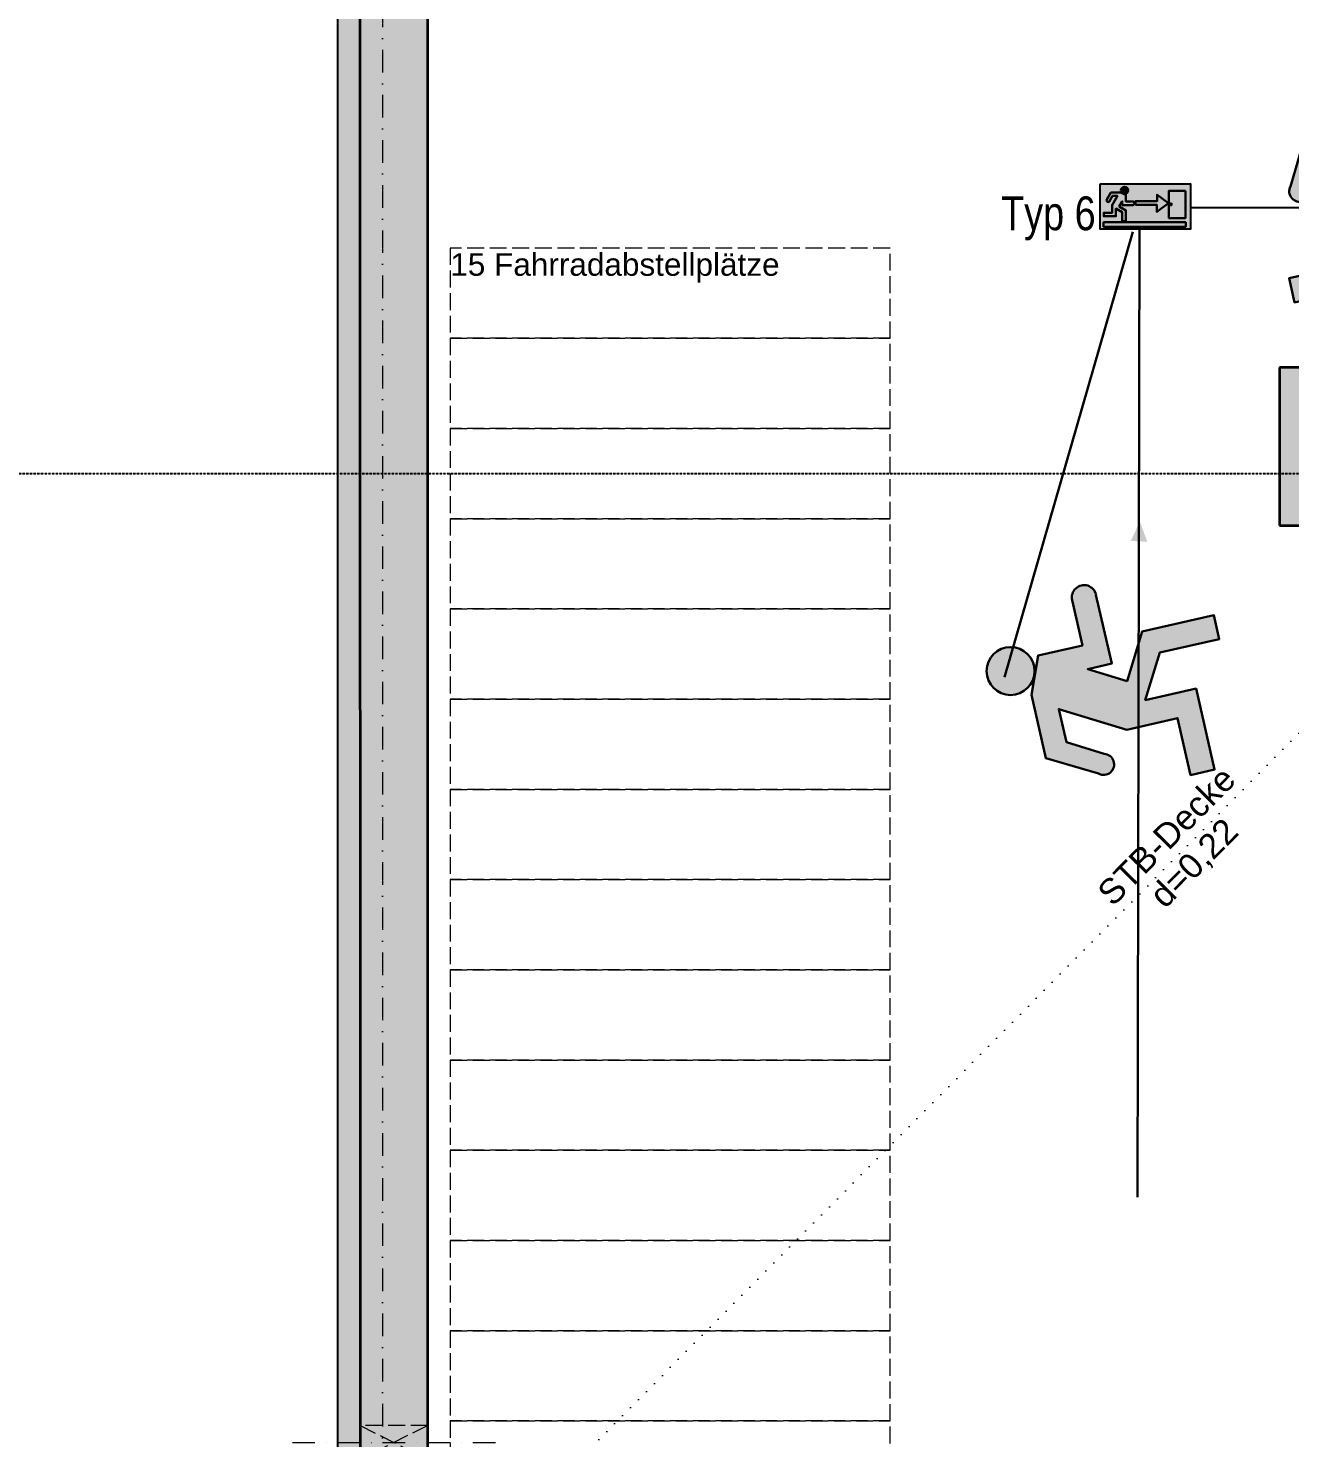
# Model space of a CAD drawing. Header units: millimetres. Extents: x 32522367 to 32638135, y 41424826 to 41540167.
# Drawn here: x 32608248 to 32613840, y 41457438 to 41463687 of the extents above; entities that cross this region are included whole.
import ezdxf
from ezdxf.enums import TextEntityAlignment as Align

# ---------------------------------------------------------------- set-up
doc = ezdxf.new("R2010")
doc.units = ezdxf.units.MM
for name, pattern in [('Achse', [0.2, 0.1, -0.05, 0, -0.05]), ('Punktlinie weit', [0.05, 0, -0.05]), ('Raster', [0.2, 0.1, -0.05, 0, -0.05]), ('Strichlinie eng', [0.1, 0.075, -0.025]), ('Strichlinie weit', [0.2, 0.15, -0.05]), ('Untersicht', [0.1, 0.075, -0.025])]:
    doc.linetypes.add(name, pattern=pattern)
for name, color, linetype in [('000 Achsraster Haupt', 251, 'Continuous'), ('110 Wand Aussen', 251, 'Continuous'), ('120 Wand Innen tragend', 251, 'Continuous'), ('220 Bodenaufbau', 251, 'Continuous'), ('240 Unterdaemmung', 251, 'Continuous'), ('571 Fahrrad Stellplaetze', 251, 'Continuous'), ('811 Raum 2.Erschließung_ Nebenräume_Allg.räume_Technik', 251, 'Continuous'), ('955 Polierplan Beschriftung', 251, 'Continuous'), ('dp_GE_SIBEL', 80, 'Continuous')]:
    doc.layers.add(name, color=color, linetype=linetype)
for name, color, linetype, lineweight in [('000 Achsraster Haupt_Stift_Nr__1', 251, 'Continuous', 13), ('110 Wand Aussen_Stift_Nr__1', 251, 'Continuous', 13), ('110 Wand Aussen_Stift_Nr__24', 251, 'Continuous', 13), ('110 Wand Aussen_Stift_Nr__29', 251, 'Continuous', 13), ('110 Wand Aussen_Stift_Nr__6', 251, 'Continuous', 13), ('110 Wand Aussen_Stift_Nr__7', 251, 'Continuous', 25), ('110 Wand Aussen_Stift_Nr__78', 251, 'Continuous', 13), ('110 Wand Aussen_Stift_Nr__8', 251, 'Continuous', 35), ('120 Wand Innen tragend_Stift_Nr__24', 251, 'Continuous', 13), ('120 Wand Innen tragend_Stift_Nr__8', 251, 'Continuous', 35), ('220 Bodenaufbau_Stift_Nr__19', 251, 'Continuous', 0), ('240 Unterdaemmung_Stift_Nr__6', 251, 'Continuous', 13), ('571 Fahrrad Stellplaetze_Stift_Nr__1', 251, 'Continuous', 13), ('681 Fluchtlinien_Stift_Nr__10', 251, 'Continuous', 25), ('915 Allgemein Beschriftung 1_Stift_Nr__1', 251, 'Continuous', 13), ('955 Polierplan Beschriftung_Stift_Nr__1', 251, 'Continuous', 13), ('dp_GE_ST_Attribut_Attribut1', 250, 'Continuous', 5)]:
    doc.layers.add(name, color=color, linetype=linetype, lineweight=lineweight)
doc.layers.add('E2_LEHR_MENSCH_NATIVE', color=112, linetype='Continuous', lineweight=35, true_color=0x20dd55)
doc.layers.add('E2_LEHR_WEG_B_INTERPRETATION', color=112, linetype='Continuous', lineweight=80, true_color=0x20dd55)
doc.layers.add('E_NACHRTECH', color=3, linetype='Continuous', true_color=0x00fa00)
doc.styles.add('DPG_TXT', font='arial.ttf', dxfattribs={"width": 0.8})
doc.styles.add('ERSTELLTER_STIL_1', font='arial.ttf')

# ---------------------------------------------------------------- blocks, each defined once
blk = doc.blocks.new('9809550')
at = {"color": 18, "lineweight": 30, "true_color": 0x000000}
for points in [[(423921.7, 99168.8), (423956.8, 99168.8), (423956.8, 99202.9), (423984.5, 99214.5), (424033.7, 99214.5), (424053.8, 99178.3)], [(424040.2, 99170.9), (424025.2, 99196.7), (423999.7, 99196.8), (424026.2, 99150.3), (424026.2, 99110.9), (424070.2, 99110.9), (424070.2, 99092.3), (424007.5, 99092.3), (424007.5, 99131.7), (423975, 99113.1), (423975, 99067), (423956.5, 99067), (423956.5, 99122.4), (423990.5, 99141.9), (423975.1, 99168.8), (423975.1, 99150.2), (423921.7, 99150.3)]]:
    blk.add_lwpolyline(points, dxfattribs=at)
blk.add_circle((423963.6, 99225.9), 18.1, dxfattribs=at)
for centre, radius, start, end in [((423921.7, 99159.5), 9.27, 89.9849, 270.0151), ((424047.8, 99173.1), 7.96, 195.72991, 41.40047)]:
    blk.add_arc(centre, radius, start, end, dxfattribs=at)
blk = doc.blocks.new('RIVO_ARR_right')
at = {"true_color": 0x56c81e}
h = blk.add_hatch(color=72, dxfattribs=at)
h.dxf.hatch_style = 1
h.paths.add_polyline_path([(2487.16, 1634.5), (2487.16, 1625.66), (2504.83, 1625.66), (2504.83, 1634.5)])
h.paths.add_polyline_path([(2492.61, 1633.26, -0.535619), (2491.66, 1632.63), (2492.18, 1632.39), (2492.18, 1631.09), (2493.52, 1631.09, -0.998804), (2493.52, 1630.38), (2491.49, 1630.38), (2491.49, 1631.09), (2490.9, 1630.06), (2492.19, 1629.32), (2492.19, 1627.21), (2491.49, 1627.21), (2491.49, 1628.96), (2490.25, 1629.67), (2490.25, 1628.17), (2487.86, 1628.17), (2487.86, 1628.88), (2489.54, 1628.88), (2489.54, 1630.38), (2490.55, 1632.15), (2489.58, 1632.15), (2489.01, 1631.17, -1.25347), (2488.49, 1631.45), (2489.25, 1632.83), (2491.13, 1632.83), (2491.66, 1632.63, -0.302406), (2491.24, 1633.26, -1)], flags=16)
h.paths.add_polyline_path([(2498.29, 1631.11), (2498.29, 1632.4), (2500.54, 1630.72), (2498.27, 1629.02), (2498.27, 1630.4), (2494.05, 1630.4), (2494.05, 1631.11)], flags=16)
h.paths.add_polyline_path([(2500.61, 1633.18), (2503.85, 1633.18), (2503.85, 1627.83), (2500.61, 1627.83)], flags=16)
h.paths.add_polyline_path([(2503.92, 1627.01), (2503.92, 1626.11), (2487.82, 1626.11), (2487.82, 1627.01)], flags=16)
h.paths.add_polyline_path([(2501.16, 1630.51, -1), (2500.78, 1630.51, -1)], flags=0)
at = {"true_color": 0xffffff}
h = blk.add_hatch(color=7, dxfattribs=at)
h.dxf.hatch_style = 1
h.paths.add_polyline_path([(2491.24, 1633.26, 1), (2492.61, 1633.26, 1)])
h = blk.add_hatch(color=7, dxfattribs=at)
h.dxf.hatch_style = 1
h.paths.add_polyline_path([(2492.18, 1632.39), (2491.13, 1632.83), (2489.25, 1632.83), (2488.49, 1631.45, 1.25347), (2489.01, 1631.17), (2489.58, 1632.15), (2490.55, 1632.15), (2489.54, 1630.38), (2489.54, 1628.88), (2487.86, 1628.88), (2487.86, 1628.17), (2490.25, 1628.17), (2490.25, 1629.67), (2491.49, 1628.96), (2491.49, 1627.21), (2492.19, 1627.21), (2492.19, 1629.32), (2490.9, 1630.06), (2491.49, 1631.09), (2491.49, 1630.38), (2493.52, 1630.38, 0.998804), (2493.52, 1631.09), (2492.18, 1631.09)])
h = blk.add_hatch(color=7, dxfattribs=at)
h.dxf.hatch_style = 1
h.paths.add_polyline_path([(2498.29, 1631.11), (2494.05, 1631.11), (2494.05, 1630.4), (2498.27, 1630.4), (2498.27, 1629.02), (2500.54, 1630.72), (2498.29, 1632.4)])
h = blk.add_hatch(color=7, dxfattribs=at)
h.dxf.hatch_style = 1
h.paths.add_polyline_path([(2500.61, 1627.83), (2503.85, 1627.83), (2503.85, 1633.18), (2500.61, 1633.18)])
h.paths.add_polyline_path([(2501.16, 1630.51, -1), (2500.78, 1630.51, -1)], flags=16)
h = blk.add_hatch(color=7, dxfattribs=at)
h.dxf.hatch_style = 1
h.paths.add_polyline_path([(2500.78, 1630.51, 1), (2501.16, 1630.51, 1)])
h = blk.add_hatch(color=7, dxfattribs=at)
h.dxf.hatch_style = 1
h.paths.add_polyline_path([(2487.82, 1627.01), (2487.82, 1626.11), (2503.92, 1626.11), (2503.92, 1627.01)])
blk.add_lwpolyline([(2487.16, 1634.5), (2504.83, 1634.5), (2504.83, 1625.66), (2487.16, 1625.66)], close=True)
at = {"color": 18, "lineweight": 30, "true_color": 0x000000}
blk.add_lwpolyline([(2494.05, 1630.4), (2498.27, 1630.4), (2498.27, 1629.02), (2500.54, 1630.72), (2498.29, 1632.4), (2498.29, 1631.11), (2494.05, 1631.11), (2494.05, 1630.4)], dxfattribs=at)
for points in [[(2503.85, 1633.18), (2500.61, 1633.18), (2500.61, 1627.83), (2503.85, 1627.83)], [(2503.92, 1627.01), (2487.82, 1627.01), (2487.82, 1626.11), (2503.92, 1626.11)]]:
    blk.add_lwpolyline(points, close=True, dxfattribs=at)
blk.add_circle((2500.97, 1630.51), 0.19, dxfattribs=at)
at = {"xscale": -0.0381026673526157, "yscale": 0.0381026673526157, "zscale": 0.0381026673526157, "rotation": 359.9999999997448}
blk.add_blockref('9809550', (18646.07, -2147.51), dxfattribs=at)
blk = doc.blocks.new('Decke_41', base_point=(65.7298, -3.8396))
at = {"layer": '240 Unterdaemmung_Stift_Nr__6', "color": 7, "linetype": 'Strichlinie eng', "lineweight": 13, "flags": 128}
blk.add_lwpolyline([(73.2908, -6.0591), (75.9582, 3.0274), (75.7183, 3.0978), (75.662, 2.9059), (74.7025, 3.1876), (74.7588, 3.3795), (68.3972, 5.247), (65.7298, -3.8396), (72.0434, -5.693), (72.2353, -5.7493)], dxfattribs=at)
blk = doc.blocks.new('Decke_61', base_point=(56.4114, -7.9618))
at = {"layer": '220 Bodenaufbau_Stift_Nr__19', "color": 255, "linetype": 'Continuous', "lineweight": 0, "flags": 128}
blk.add_lwpolyline([(68.9234, -7.0908), (69.5487, -4.9606), (65.7298, -3.8396), (68.4817, 5.5348), (85.0429, 0.6732), (78.2546, -22.451), (54.2285, -15.398), (55.9889, -9.401)], dxfattribs=at)
blk = doc.blocks.new('Öffnung_196')
at = {"layer": '110 Wand Aussen_Stift_Nr__1', "color": 7, "linetype": 'Untersicht', "lineweight": 13}
for p, q in [((65.7095, -2.8436), (65.9551, -3.072)), ((65.9974, -2.9281), (65.6673, -2.9875))]:
    blk.add_line(p, q, dxfattribs=at)
at = {"layer": '110 Wand Aussen_Stift_Nr__6', "color": 7, "linetype": 'Untersicht', "lineweight": 13, "flags": 128}
for points in [[(65.9974, -2.9281), (65.7095, -2.8436)], [(65.6673, -2.9875), (65.9551, -3.072)]]:
    blk.add_lwpolyline(points, dxfattribs=at)
at = {"layer": '110 Wand Aussen_Stift_Nr__78', "color": 5, "linetype": 'Achse', "lineweight": 13}
blk.add_line((65.4006, -2.831), (66.2641, -3.0846), dxfattribs=at)
at = {"layer": '110 Wand Aussen_Stift_Nr__8', "color": 7, "linetype": 'Continuous', "lineweight": 35, "flags": 128}
for points in [[(65.7095, -2.8436), (65.6673, -2.9875)], [(65.9551, -3.072), (65.9974, -2.9281)]]:
    blk.add_lwpolyline(points, dxfattribs=at)
blk = doc.blocks.new('Wand_272', base_point=(68.1939, 5.6193))
at = {"layer": '110 Wand Aussen_Stift_Nr__24', "linetype": 'Continuous', "lineweight": 13}
blk.add_hatch(color=92, dxfattribs=at).paths.add_polyline_path([(65.7636, -3.7244), (68.3972, 5.247), (68.1094, 5.3315), (65.4758, -3.6399)])
at = {"layer": '110 Wand Aussen_Stift_Nr__29', "linetype": 'Continuous', "lineweight": 13}
blk.add_hatch(color=6, dxfattribs=at).paths.add_polyline_path([(65.5039, -3.544), (68.1728, 5.5474), (68.0979, 5.6475), (65.408, -3.5158)])
at = {"layer": '110 Wand Aussen_Stift_Nr__7', "color": 7, "linetype": 'Continuous', "lineweight": 25, "flags": 128}
blk.add_lwpolyline([(68.0979, 5.6475), (65.408, -3.5158)], dxfattribs=at)
at = {"layer": '110 Wand Aussen_Stift_Nr__8', "color": 7, "linetype": 'Continuous', "lineweight": 35}
blk.add_line((67.9812, 4.8949), (65.7095, -2.8436), dxfattribs=at)
at = {"layer": '110 Wand Aussen_Stift_Nr__8', "color": 7, "linetype": 'Continuous', "lineweight": 35, "flags": 128}
blk.add_lwpolyline([(65.9974, -2.9281), (68.2691, 4.8104)], dxfattribs=at)
blk = doc.blocks.new('Wand_525', base_point=(70.9833, -0.2333))
at = {"layer": '120 Wand Innen tragend_Stift_Nr__24', "linetype": 'Continuous', "lineweight": 13}
blk.add_hatch(color=92, dxfattribs=at).paths.add_polyline_path([(70.9833, -0.2333), (71.1805, 0.4383), (70.9406, 0.5088), (70.7434, -0.1629)])
at = {"layer": '120 Wand Innen tragend_Stift_Nr__8', "color": 7, "linetype": 'Continuous', "lineweight": 35, "flags": 128}
for points in [[(70.9406, 0.5088), (70.7434, -0.1629)], [(71.1805, 0.4383), (70.9406, 0.5088)], [(70.9833, -0.2333), (71.1805, 0.4383)], [(70.7434, -0.1629), (70.9833, -0.2333)]]:
    blk.add_lwpolyline(points, dxfattribs=at)
blk = doc.blocks.new('Fahrradstellplatz 50x200')
at = {"layer": '571 Fahrrad Stellplaetze_Stift_Nr__1', "color": 7, "linetype": 'Strichlinie eng', "lineweight": 13}
for p, q in [((0, 1.95), (0, 0)), ((0.4, 1.95), (0, 1.95)), ((0.4, 0), (0.4, 1.95)), ((0, 0), (0.4, 0))]:
    blk.add_line(p, q, dxfattribs=at)
blk = doc.blocks.new('Etikett_328', base_point=(74.9906, -6.2331))
at = {"layer": '955 Polierplan Beschriftung_Stift_Nr__1', "color": 7, "linetype": 'Punktlinie weit', "lineweight": 13}
blk.add_line((65.3913, -3.9278), (77.6547, 2.8421), dxfattribs=at)
at = {"layer": '955 Polierplan Beschriftung_Stift_Nr__1', "color": 7, "lineweight": 13, "insert": (69.9367, -1.4236), "char_height": 0.11, "attachment_point": 5, "rotation": 28.90037, "line_spacing_factor": 0.929581, "style": 'ERSTELLTER_STIL_1'}
blk.add_mtext('\\A1;{\\pqc;\\fArial|b0|i0|c0|p0;\\W1.000000;\\fArial|b0|i0|c0|p0;\\W1.000000;\\fArial|b0|i0|c0|p0;\\W1.000000;STB-Decke\\fArial|b0|i0|c0|p0;\\W1.000000;\\A1{\\H.66x;\\S^  ;}\\fArial|b0|i0|c0|p0;\\W1.000000;\\fArial|b0|i0|c0|p0;\\W1.000000;\\P\\pqc;\\fArial|b0|i0|c0|p0;\\W1.000000;d=\\fArial|b0|i0|c0|p0;\\W1.000000;\\fArial|b0|i0|c0|p0;\\W1.000000;0,22\\fArial|b0|i0|c0|p0;\\W1.000000;\\A1{\\H.66x;\\S^  ;}\\fArial|b0|i0|c0|p0;\\W1.000000;\\fArial|b0|i0|c0|p0;\\W1.000000;}', dxfattribs=at)
blk = doc.blocks.new('Standard-Rastermarker_18')
at = {"layer": '000 Achsraster Haupt_Stift_Nr__1', "color": 7, "linetype": 'Raster', "lineweight": 13}
blk.add_line((1, 0), (50.0835, 0), dxfattribs=at)
at = {"layer": '000 Achsraster Haupt_Stift_Nr__1', "color": 7, "lineweight": 13, "style": 'ERSTELLTER_STIL_1'}
for tag, p in [('AC_MarkerText_1_0', (-0.3593, -0.0343)), ('AC_MarkerText_1_1', (51.2242, -0.0343))]:
    blk.add_attdef(tag, text='', height=0.15, rotation=90.00001, dxfattribs=at).set_placement(p, align=Align.TOP_CENTER)
blk = doc.blocks.new('98095500')
at = {"color": 18, "lineweight": 30, "true_color": 0x000000}
for points in [[(423921.7, 99168.8), (423956.8, 99168.8), (423956.8, 99202.9), (423984.5, 99214.5), (424033.7, 99214.5), (424053.8, 99178.3)], [(424040.2, 99170.9), (424025.2, 99196.7), (423999.7, 99196.8), (424026.2, 99150.3), (424026.2, 99110.9), (424070.2, 99110.9), (424070.2, 99092.3), (424007.5, 99092.3), (424007.5, 99131.7), (423975, 99113.1), (423975, 99067), (423956.5, 99067), (423956.5, 99122.4), (423990.5, 99141.9), (423975.1, 99168.8), (423975.1, 99150.2), (423921.7, 99150.3)]]:
    blk.add_lwpolyline(points, dxfattribs=at)
blk.add_circle((423963.6, 99225.9), 18.1, dxfattribs=at)
for centre, radius, start, end in [((424047.8, 99173.1), 7.96, 195.7299, 41.4005), ((423921.7, 99159.5), 9.27, 89.9849, 270.0151)]:
    blk.add_arc(centre, radius, start, end, dxfattribs=at)
blk = doc.blocks.new('750298750')
h = blk.add_hatch(color=3)
h.paths.add_polyline_path([(426943.6, 99576.9), (426968.1, 99576.8), (426982.5, 99552, 1.25347), (426995.6, 99559.2), (426976.3, 99594), (426929, 99594), (426902.3, 99582.8), (426902.3, 99550), (426868.6, 99550, 1), (426868.6, 99532.2), (426919.9, 99532.1), (426919.9, 99550), (426934.8, 99524.1), (426902.1, 99505.4), (426902.1, 99452.1), (426919.8, 99452.1), (426919.8, 99496.4), (426951.1, 99514.3), (426951.1, 99476.4), (427011.4, 99476.4), (427011.4, 99494.3), (426969.1, 99494.3), (426969.1, 99532.2)])
h.paths.add_polyline_path([(426891.5, 99604.9, 1), (426926.3, 99604.9, 1)])
at = {"xscale": 0.9619413167778113, "yscale": 0.9619413167778113, "zscale": 0.9619413167778113}
blk.add_blockref('98095500', (19080.8, 4155.4), dxfattribs=at)
blk = doc.blocks.new('E2_MOL_LEHRPERSON_ZENTRIERT')
blk.add_blockref('750298750', (-426935.5, -99537.2))

msp = doc.modelspace()

# ---------------------------------------------------------------- linework, layer by layer
at = {"layer": '681 Fluchtlinien_Stift_Nr__10', "color": 1, "linetype": 'Strichlinie weit', "lineweight": 25}
msp.add_lwpolyline([(32607781.152, 41461712.73), (32627781.152, 41461712.831)], dxfattribs=at)
msp.add_lwpolyline([(32607781.152, 41461712.73), (32627781.152, 41461712.831)], dxfattribs=at)
at = {"layer": '811 Raum 2.Erschließung_ Nebenräume_Allg.räume_Technik', "color": 40, "linetype": 'Continuous', "lineweight": 0, "true_color": 0xffd933, "flags": 128}
msp.add_lwpolyline([(32610018.739, 41466112.741), (32610018.787, 41456542.741), (32617898.79, 41456542.781), (32619398.791, 41456542.789), (32619578.79, 41456542.789), (32623228.788, 41456542.808), (32623228.789, 41456362.808), (32619578.791, 41456362.789), (32619578.807, 41453062.789), (32623228.806, 41453062.808), (32623228.821, 41450032.808), (32619578.821, 41450032.789), (32619398.821, 41450032.789), (32614878.823, 41450032.766), (32614878.836, 41447562.766), (32616928.836, 41447562.776), (32616928.837, 41447382.776), (32614878.837, 41447382.766), (32614878.863, 41442212.772), (32627278.861, 41442212.834)], dxfattribs=at)
msp.add_lwpolyline([(32613793.759, 41462182.76), (32614043.759, 41462182.762), (32614043.762, 41461482.762), (32613793.762, 41461482.76)], close=True, dxfattribs=at)
at = {"layer": 'E2_LEHR_WEG_B_INTERPRETATION', "color": 112, "true_color": 0x20dd55}
msp.add_solid([(32613175.403, 41461499.721), (32613208.088, 41461410.793), (32613134.787, 41461414.124)], dxfattribs=at)
at = {"layer": 'E_NACHRTECH', "color": 3, "lineweight": 30}
for points in [[(32613404.25, 41462891.756), (32618520.839, 41462880.049)], [(32613174.15, 41462796.291), (32613164.33, 41458504.855)]]:
    msp.add_lwpolyline(points, dxfattribs=at)
at = {"layer": 'E_NACHRTECH', "color": 4, "lineweight": 30}
msp.add_lwpolyline([(32612575.496, 41460810.161), (32613144.216, 41462784.326)], dxfattribs=at)

# ---------------------------------------------------------------- block references
at = {"layer": '000 Achsraster Haupt', "color": 7, "linetype": 'Continuous', "lineweight": 18, "xscale": 999.9999999999995, "yscale": 999.9999999999995, "zscale": 999.9999999999995, "rotation": 270.0002901272617}
msp.add_blockref('Standard-Rastermarker_18', (32609818.662, 41481599.873), dxfattribs=at)
at = {"layer": '110 Wand Aussen', "color": 7, "lineweight": 35, "xscale": 1000, "yscale": 1000, "zscale": 1000, "rotation": 16.36019999999994}
msp.add_blockref('Wand_272', (32609718.737, 41466312.74), dxfattribs=at)
at = {"layer": '110 Wand Aussen', "color": 7, "linetype": 'Continuous', "lineweight": 13, "xscale": 1000, "yscale": 1000, "zscale": 1000, "rotation": 16.36019999999994}
msp.add_blockref('Öffnung_196', (32545868.865, 41441712.417), dxfattribs=at)
at = {"layer": '120 Wand Innen tragend', "color": 7, "lineweight": 35, "xscale": 1000, "yscale": 1000, "zscale": 1000, "rotation": 16.36019999999994}
msp.add_blockref('Wand_525', (32614043.762, 41461482.762), dxfattribs=at)
at = {"layer": '220 Bodenaufbau', "color": 255, "linetype": 'Continuous', "lineweight": 0, "xscale": 1000, "yscale": 1000, "zscale": 1000, "rotation": 16.36019999999994}
msp.add_blockref('Decke_61', (32602238.823, 41449962.702), dxfattribs=at)
at = {"layer": '240 Unterdaemmung', "color": 7, "linetype": 'Strichlinie eng', "lineweight": 13, "xscale": 1000, "yscale": 1000, "zscale": 1000, "rotation": 16.36019999999994}
msp.add_blockref('Decke_41', (32610018.786, 41456542.741), dxfattribs=at)
at = {"layer": '571 Fahrrad Stellplaetze', "color": 7, "linetype": 'Continuous', "lineweight": 13, "xscale": 999.9999999999995, "yscale": 999.9999999999995, "zscale": 999.9999999999995, "rotation": 270.0002935152813}
for p in [(32610118.756, 41462712.742), (32610118.758, 41462312.742), (32610118.76, 41461912.742), (32610118.762, 41461512.742), (32610118.764, 41461112.742), (32610118.766, 41460712.742), (32610118.768, 41460312.742), (32610118.77, 41459912.742), (32610118.772, 41459512.742), (32610118.775, 41459112.742), (32610118.777, 41458712.742), (32610118.779, 41458312.742), (32610118.781, 41457912.742), (32610118.783, 41457512.742)]:
    msp.add_blockref('Fahrradstellplatz 50x200', p, dxfattribs=at)
at = {"layer": '955 Polierplan Beschriftung', "color": 7, "linetype": 'Continuous', "lineweight": 13, "xscale": 1000, "yscale": 1000, "zscale": 1000, "rotation": 16.36019999999994}
msp.add_blockref('Etikett_328', (32619578.787, 41456854.721), dxfattribs=at)
at = {"layer": 'dp_GE_SIBEL'}
ref = msp.add_blockref('RIVO_ARR_right', (32556682.154, 41425986.507), dxfattribs=dict(at, xscale=22.64316256777667, yscale=22.64316256777667))
ref.add_attrib('ATTRIBUT1', 'Typ 6', dxfattribs={"layer": 'dp_GE_ST_Attribut_Attribut1', "height": 150, "style": 'DPG_TXT', "width": 0.8, "flags": 8}).set_placement((32612979.389, 41462866.652), align=Align.MIDDLE_RIGHT)
at = {"layer": 'E2_LEHR_MENSCH_NATIVE', "color": 112, "true_color": 0x20dd55, "yscale": 6.107755025382398}
for p, xscale, rotation in [((32614231.052, 41462936.982), -6.107755025382398, 12.80549460132921), ((32613041.423, 41460770.72), -6.107755025382397, 102.8054946013162)]:
    msp.add_blockref('E2_MOL_LEHRPERSON_ZENTRIERT', p, dxfattribs=dict(at, xscale=xscale, rotation=rotation))

# ---------------------------------------------------------------- texts
at = {"layer": '915 Allgemein Beschriftung 1_Stift_Nr__1', "color": 7, "linetype": 'Continuous', "lineweight": 13, "insert": (32610118.756, 41462689.884), "char_height": 100, "attachment_point": 1, "rotation": 0.0002892, "style": 'ERSTELLTER_STIL_1'}
msp.add_mtext('\\A1;{\\pql;\\fArial|b0|i0|c0|p0;\\W1.000000;15\\fArial|b0|i0|c0|p0;\\W1.000000; Fahrradabstellplätze}', dxfattribs=at)

doc.saveas('drawing.dxf')
